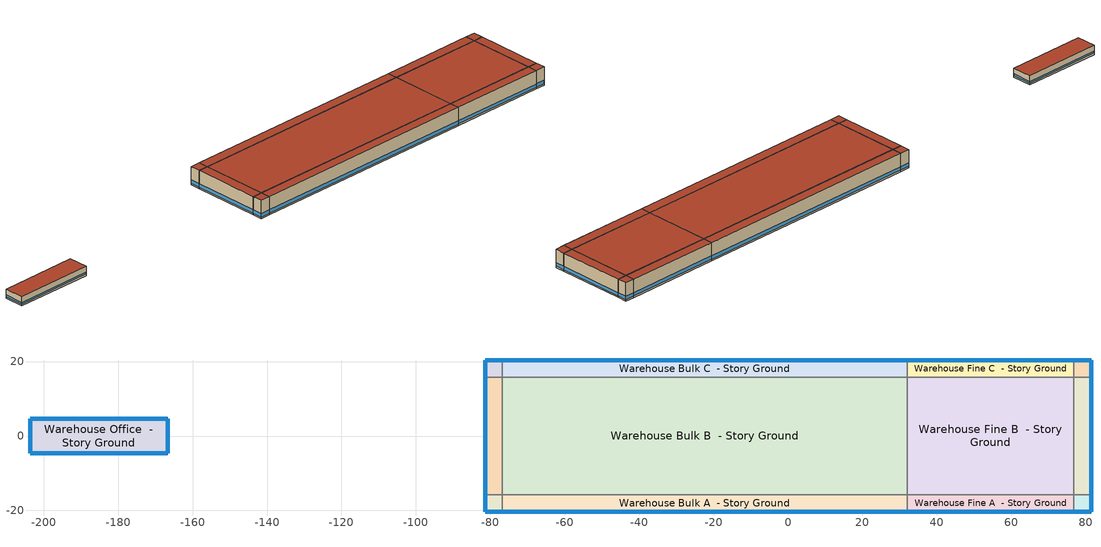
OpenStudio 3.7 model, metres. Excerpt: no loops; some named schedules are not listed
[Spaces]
Warehouse Bulk A end_a - Story Ground
 floor ground (Foundation F 126 Perim 914 Area 209): -81.4,-20.35 -81.4,-15.78 -76.83,-15.78 -76.83,-20.35 z0
 wall outside: -81.4,-15.78 -81.4,-20.35 -76.83,-20.35 z0:8.53
 wall to Warehouse Bulk B end_a - Story Ground: -76.83,-15.78 -81.4,-15.78 z0:8.53
 wall to Warehouse Bulk A  - Story Ground: -76.83,-20.35 -76.83,-15.78 z0:8.53
 window (Window U-0.75 SHGC 0.48): -81.4,-15.8 -81.4,-20.33 / -81.38,-20.35 -76.86,-20.35 z0.76:2.32
 roof outside: -76.83,-20.35 -76.83,-15.78 -81.4,-15.78 -81.4,-20.35 z8.53
Warehouse Bulk B end_a - Story Ground
 floor ground (Foundation F 126 Perim 3156 Area 14428): -81.4,-15.78 -81.4,15.78 -76.83,15.78 -76.83,-15.78 z0
 wall outside: -81.4,15.78 -81.4,-15.78 z0:8.53
 wall to Warehouse Bulk C end_a - Story Ground: -76.83,15.78 -81.4,15.78 z0:8.53
 wall to Warehouse Bulk B  - Story Ground: -76.83,-15.78 -76.83,15.78 z0:8.53
 window (Window U-0.75 SHGC 0.48): -81.4,15.75 -81.4,-15.75 z0.76:2.3
 roof outside: -76.83,-15.78 -76.83,15.78 -81.4,15.78 -81.4,-15.78 z8.53
Warehouse Bulk C end_a - Story Ground
 floor ground (Foundation F 126 Perim 914 Area 209): -81.4,15.78 -81.4,20.35 -76.83,20.35 -76.83,15.78 z0
 wall outside: -76.83,20.35 -81.4,20.35 -81.4,15.78 z0:8.53
 wall to Warehouse Bulk C  - Story Ground: -76.83,15.78 -76.83,20.35 z0:8.53
 window (Window U-0.75 SHGC 0.48): -81.4,20.33 -81.4,15.8 / -76.86,20.35 -81.38,20.35 z0.76:2.32
 roof outside: -76.83,15.78 -76.83,20.35 -81.4,20.35 -81.4,15.78 z8.53
Warehouse Bulk A  - Story Ground
 floor ground (Foundation F 126 Perim 10889 Area 49787): -76.83,-20.35 -76.83,-15.78 32.06,-15.78 32.06,-20.35 z0
 wall outside: -76.83,-20.35 32.06,-20.35 z0:8.53
 wall to Warehouse Bulk B  - Story Ground: 32.06,-15.78 -76.83,-15.78 z0:8.53
 wall to Warehouse Fine A  - Story Ground: 32.06,-20.35 32.06,-15.78 z0:8.53
 window (Window U-0.75 SHGC 0.48): -76.8,-20.35 32.04,-20.35 z0.76:2.3
 roof outside: 32.06,-20.35 32.06,-15.78 -76.83,-15.78 -76.83,-20.35 z8.53
Warehouse Bulk B  - Story Ground
 floor ground (Foundation F 126 Perim 0 Area 343639): -76.83,-15.78 -76.83,15.78 32.06,15.78 32.06,-15.78 z0
 wall to Warehouse Bulk C  - Story Ground: 32.06,15.78 -76.83,15.78 z0:8.53
 wall to Warehouse Fine B  - Story Ground: 32.06,-15.78 32.06,15.78 z0:8.53
 roof outside: 32.06,-15.78 32.06,15.78 -76.83,15.78 -76.83,-15.78 z8.53
Warehouse Bulk C  - Story Ground
 floor ground (Foundation F 126 Perim 10889 Area 49787): -76.83,15.78 -76.83,20.35 32.06,20.35 32.06,15.78 z0
 wall outside: 32.06,20.35 -76.83,20.35 z0:8.53
 wall to Warehouse Fine C  - Story Ground: 32.06,15.78 32.06,20.35 z0:8.53
 window (Window U-0.75 SHGC 0.48): 32.04,20.35 -76.8,20.35 z0.76:2.3
 roof outside: 32.06,15.78 32.06,20.35 -76.83,20.35 -76.83,15.78 z8.53
Warehouse Fine A  - Story Ground
 floor ground (Foundation F 126 Perim 4477 Area 20467): 32.06,-20.35 32.06,-15.78 76.83,-15.78 76.83,-20.35 z0
 wall outside: 32.06,-20.35 76.83,-20.35 z0:8.53
 wall to Warehouse Fine B  - Story Ground: 76.83,-15.78 32.06,-15.78 z0:8.53
 wall to Warehouse Fine A end_b - Story Ground: 76.83,-20.35 76.83,-15.78 z0:8.53
 window (Window U-0.75 SHGC 0.48): 32.09,-20.35 76.8,-20.35 z0.76:2.3
 roof outside: 76.83,-20.35 76.83,-15.78 32.06,-15.78 32.06,-20.35 z8.53
Warehouse Fine B  - Story Ground
 floor ground (Foundation F 126 Perim 0 Area 141268): 32.06,-15.78 32.06,15.78 76.83,15.78 76.83,-15.78 z0
 wall to Warehouse Fine C  - Story Ground: 76.83,15.78 32.06,15.78 z0:8.53
 wall to Warehouse Fine B end_b - Story Ground: 76.83,-15.78 76.83,15.78 z0:8.53
 roof outside: 76.83,-15.78 76.83,15.78 32.06,15.78 32.06,-15.78 z8.53
Warehouse Fine C  - Story Ground
 floor ground (Foundation F 126 Perim 4477 Area 20467): 32.06,15.78 32.06,20.35 76.83,20.35 76.83,15.78 z0
 wall outside: 76.83,20.35 32.06,20.35 z0:8.53
 wall to Warehouse Fine C end_b - Story Ground: 76.83,15.78 76.83,20.35 z0:8.53
 window (Window U-0.75 SHGC 0.48): 76.8,20.35 32.09,20.35 z0.76:2.3
 roof outside: 76.83,15.78 76.83,20.35 32.06,20.35 32.06,15.78 z8.53
Warehouse Fine A end_b - Story Ground
 floor ground (Foundation F 126 Perim 914 Area 209): 76.83,-20.35 76.83,-15.78 81.4,-15.78 81.4,-20.35 z0
 wall outside: 76.83,-20.35 81.4,-20.35 81.4,-15.78 z0:8.53
 wall to Warehouse Fine B end_b - Story Ground: 81.4,-15.78 76.83,-15.78 z0:8.53
 window (Window U-0.75 SHGC 0.48): 76.86,-20.35 81.38,-20.35 / 81.4,-20.33 81.4,-15.8 z0.76:2.32
 roof outside: 81.4,-20.35 81.4,-15.78 76.83,-15.78 76.83,-20.35 z8.53
Warehouse Fine B end_b - Story Ground
 floor ground (Foundation F 126 Perim 3156 Area 14428): 76.83,-15.78 76.83,15.78 81.4,15.78 81.4,-15.78 z0
 wall outside: 81.4,-15.78 81.4,15.78 z0:8.53
 wall to Warehouse Fine C end_b - Story Ground: 81.4,15.78 76.83,15.78 z0:8.53
 window (Window U-0.75 SHGC 0.48): 81.4,-15.75 81.4,15.75 z0.76:2.3
 roof outside: 81.4,-15.78 81.4,15.78 76.83,15.78 76.83,-15.78 z8.53
Warehouse Fine C end_b - Story Ground
 floor ground (Foundation F 126 Perim 914 Area 209): 76.83,15.78 76.83,20.35 81.4,20.35 81.4,15.78 z0
 wall outside: 81.4,15.78 81.4,20.35 76.83,20.35 z0:8.53
 window (Window U-0.75 SHGC 0.48): 81.38,20.35 76.86,20.35 / 81.4,15.8 81.4,20.33 z0.76:2.32
 roof outside: 81.4,15.78 81.4,20.35 76.83,20.35 76.83,15.78 z8.53
Warehouse Office  - Story Ground
 floor ground (Foundation F 126 Perim 9239 Area 34142): -203.7,-4.62 -203.7,4.62 -166.75,4.62 -166.75,-4.62 z0
 wall outside: -203.7,4.62 -203.7,-4.62 -166.75,-4.62 -166.75,4.62 -203.7,4.62 z0:4.27
 window (Window U-0.75 SHGC 0.48): -166.75,-4.59 -166.75,4.59 / -166.77,4.62 -203.68,4.62 / -203.68,-4.62 -166.77,-4.62 / -203.7,4.59 -203.7,-4.59 z0.76:1.53
 roof outside: -166.75,-4.62 -166.75,4.62 -203.7,4.62 -203.7,-4.62 z4.27
[Site]
La Crosse Municipal_WI_USA: Latitude {deg}=43.88; Longitude {deg}=-91.25; Time Zone {hr}=-6; Elevation {m}=200; Terrain=City
[Site:WaterMainsTemperature]
Calculation Method=Correlation; Annual Average Outdoor Air Temperature {C}=8.95167; Maximum Difference In Monthly Average Outdoor Air Temperatures {deltaC}=30.96
[SizingPeriod:DesignDay] Daily Dry-Bulb Temperature Range {deltaC}=10.9; Barometric Pressure {Pa}=98945; Wind Speed {m/s}=5.4; Wind Direction {deg}=180; Rain Indicator=No; Snow Indicator=No; Day of Month=21; Month=7; Day Type=SummerDesignDay; Daylight Saving Time Indicator=No; Dry-Bulb Temperature Range Modifier Type=DefaultMultipliers; Solar Model Indicator=ASHRAETau; ASHRAE Clear Sky Optical Depth for Beam Irradiance=0.388; ASHRAE Clear Sky Optical Depth for Diffuse Irradiance=2.278
Name | Maximum Dry-Bulb Temperature {C} | Humidity Condition Type | Wetbulb or DewPoint at Maximum Dry-Bulb {C}
La Crosse Municipal Ann Clg .4% Condns DB=>MWB 1 | 33.2 | Wetbulb | 23.8
La Crosse Municipal Ann Clg .4% Condns WB=>MDB 1 | 31 | Wetbulb | 25.5
La Crosse Municipal Ann Clg 1% Condns DB=>MWB 1 | 31.6 | Wetbulb | 22.9
La Crosse Municipal Ann Clg 2% Condns DP=>MDB 1 | 26.4 | Dewpoint | 21.8
[ClimateZones]
Climate Zone Institution Name 1=ASHRAE; Climate Zone Document Name 1=ANSI/ASHRAE Standard 169; Climate Zone Document Year 1=2006; Climate Zone Value 1=ASHRAE 169-2013-6A
[Building]
ComStock DOE Ref 1980-2004|Warehouse: Default Construction Set=ComStock DOE Ref 1980-2004 - Warehouse - ASHRAE 169-2013-6A; Default Schedule Set=Building Default Schedule Set; Standards Building Type=Warehouse
[Site:GroundTemperature:FCfactorMethod]
January Ground Temperature {C}=7.4; February Ground Temperature {C}=-0; March Ground Temperature {C}=-7.6; April Ground Temperature {C}=-12.6; May Ground Temperature {C}=-7.7; June Ground Temperature {C}=0.3; July Ground Temperature {C}=7; August Ground Temperature {C}=14.2; September Ground Temperature {C}=19.2; October Ground Temperature {C}=20.9; November Ground Temperature {C}=20; December Ground Temperature {C}=15.4
[Construction:FfactorGroundFloor] F-Factor {W/m-K}=1.26344
Name | Area {m2} | PerimeterExposed {m}
Foundation F 126 Perim 914 Area 209 | 20.9032 | 9.144
Foundation F 126 Perim 0 Area 141268 | 1412.68 | 0
Foundation F 126 Perim 3156 Area 14428 | 144.279 | 31.5571
Foundation F 126 Perim 4477 Area 20467 | 204.669 | 44.7657
Foundation F 126 Perim 10889 Area 49787 | 497.866 | 108.895
Foundation F 126 Perim 0 Area 343639 | 3436.39 | 0
Foundation F 126 Perim 9239 Area 34142 | 341.419 | 92.3876
[DefaultConstructionSet]
ComStock DOE Ref 1980-2004 - Warehouse - ASHRAE 169-2013-6A: Default Exterior Surface Constructions=Default Surface Constructions 1; Default Interior Surface Constructions=Default Surface Constructions 2; Default Ground Contact Surface Constructions=Default Surface Constructions 3; Default Exterior SubSurface Constructions=Default Sub Surface Constructions 1; Default Interior SubSurface Constructions=Default Sub Surface Constructions 2; Interior Partition Construction=Typical Interior Partition
[DefaultSurfaceConstructions]
Name | Floor Construction | Wall Construction | Roof Ceiling Construction
Default Surface Constructions 1 | Typical Insulated Exterior Mass Floor | Typical Insulated Steel Framed Exterior Wall R-15.38 | Typical Insulated Metal Building Roof R-22.22
Default Surface Constructions 2 | Typical Interior Floor | Typical Interior Wall | Typical Interior Ceiling
Default Surface Constructions 3 | Typical Insulated Carpeted 6in Slab Floor | Typical Insulated Basement Mass Wall R-12.05
[Construction]
Typical Insulated Exterior Mass Floor: Typical Insulation R-14.08, 4 in. Normalweight Concrete Floor, Typical Carpet Pad
Typical Insulated Metal Building Roof R-22.22: Metal Roof Surface, Typical Insulation R-21.44
Typical Interior Floor: 100mm Normalweight concrete floor, CP02 CARPET PAD
Typical Interior Wall: G01 13mm gypsum board, G01 13mm gypsum board
Typical Interior Ceiling: CP02 CARPET PAD, 100mm Normalweight concrete floor
Typical Insulated Carpeted 6in Slab Floor: 6 in. Normalweight Concrete Floor, Typical Carpet Pad
Typical Insulated Basement Mass Wall R-12.05: Typical Insulation R-10.5, 8 in. Concrete Block Basement Wall
U 0.52 SHGC 0.39 Simple Glazing Window U-0.52 SHGC 0.39: U 0.52 SHGC 0.39 Simple Glazing U-0.52 SHGC 0.39
U 0.52 SHGC 0.39 Simple Glazing Window U-0.52 SHGC 0.39 1: U 0.52 SHGC 0.39 Simple Glazing U-0.52 SHGC 0.39 1
Typical Insulated Metal Door: F08 Metal surface, Typical Insulation R-13.21
Typical Overhead Door: Typical Insulation R-13.21
Typical Interior Window: Clear 3mm
Typical Interior Door; Typical Interior Partition: G05 25mm wood
Typical Insulated Steel Framed Exterior Wall R-15.38: 25mm Stucco, 5/8 in. Gypsum Board, Typical Insulation R-13.21, 5/8 in. Gypsum Board
InteriorFurnishings 1: Std Wood 6inch 1
Window U-0.75 SHGC 0.48: Simple Glazing Double - No LowE - Tinted/Reflective - Aluminum
[Material:NoMass] Roughness=Smooth; Thermal Absorptance=0.9; Solar Absorptance=0.7
Name | Thermal Resistance {m2-K/W} | Visible Absorptance
Typical Insulation R-14.08 | 2.48029 | 0.7
Typical Carpet Pad; CP02 CARPET PAD | 0.21648 | 0.8
Typical Insulation R-21.44 | 3.77618 | 0.7
Typical Insulation R-10.5 | 1.84881 | 0.7
Typical Insulation R-13.21 | 2.32567 | 0.7
[Material] Thermal Absorptance=0.9
Name | Roughness | Thickness {m} | Conductivity {W/m-K} | Density {kg/m3} | Specific Heat {J/kg-K} | Solar Absorptance | Visible Absorptance
4 in. Normalweight Concrete Floor | MediumRough | 0.1016 | 2.31 | 2322 | 832 | 0.7 | 0.7
Metal Roof Surface; F08 Metal surface | Smooth | 0.0008 | 45.28 | 7824 | 500 | 0.7 | 0.7
100mm Normalweight concrete floor | MediumRough | 0.1016 | 2.31045 | 2322 | 832.557 | 0.7 | 0.7
G01 13mm gypsum board | Smooth | 0.0127 | 0.160031 | 800.001 | 1090.73 | 0.7 | 0.5
6 in. Normalweight Concrete Floor | MediumRough | 0.1524 | 2.31 | 2322 | 832 | 0.7 | 0.7
8 in. Concrete Block Basement Wall | MediumRough | 0.2032 | 1.326 | 1842 | 912 | 0.7 | 0.7
G05 25mm wood | MediumSmooth | 0.0254 | 0.15 | 608 | 1630 | 0.5 | 0.5
25mm Stucco | Smooth | 0.0254 | 0.72 | 1856 | 840 | 0.7 | 0.7
5/8 in. Gypsum Board | MediumSmooth | 0.0159 | 0.16 | 800 | 1090 | 0.7 | 0.7
Std Wood 6inch 1 | MediumSmooth | 0.15 | 0.12 | 540 | 1210 | 0.7 | 0.7
[DefaultSubSurfaceConstructions]
Name | Fixed Window Construction | Operable Window Construction | Door Construction | Overhead Door Construction | Tubular Daylight Dome Construction | Tubular Daylight Diffuser Construction
Default Sub Surface Constructions 1 | U 0.52 SHGC 0.39 Simple Glazing Window U-0.52 SHGC 0.39 | U 0.52 SHGC 0.39 Simple Glazing Window U-0.52 SHGC 0.39 1 | Typical Insulated Metal Door | Typical Overhead Door | Typical Interior Window | Typical Interior Window
Default Sub Surface Constructions 2 | Typical Interior Window | Typical Interior Window | Typical Interior Door
[WindowMaterial:SimpleGlazingSystem]
Name | U-Factor {W/m2-K} | Solar Heat Gain Coefficient | Visible Transmittance
U 0.52 SHGC 0.39 Simple Glazing U-0.52 SHGC 0.39; U 0.52 SHGC 0.39 Simple Glazing U-0.52 SHGC 0.39 1 | 2.9527 | 0.39 | 0.31
Simple Glazing Double - No LowE - Tinted/Reflective - Aluminum | 4.25302 | 0.484 | 0.411
[WindowMaterial:Glazing]
Clear 3mm: Optical Data Type=SpectralAverage; Thickness {m}=0.003; Solar Transmittance at Normal Incidence=0.837; Front Side Solar Reflectance at Normal Incidence=0.075; Back Side Solar Reflectance at Normal Incidence=0.075; Visible Transmittance at Normal Incidence=0.898; Front Side Visible Reflectance at Normal Incidence=0.081; Back Side Visible Reflectance at Normal Incidence=0.081; Infrared Transmittance at Normal Incidence=0; Front Side Infrared Hemispherical Emissivity=0.84; Back Side Infrared Hemispherical Emissivity=0.84; Conductivity {W/m-K}=0.9; Dirt Correction Factor for Solar and Visible Transmittance=1; Solar Diffusing=No
[SpaceType] Standards Building Type=Warehouse
Name | Default Schedule Set | Design Specification Outdoor Air Object | Standards Space Type
Warehouse Office - ComStock DOE Ref 1980-2004 | Warehouse Office Schedule Set | Warehouse Office Ventilation | Office
Warehouse Fine - ComStock DOE Ref 1980-2004 | Warehouse Fine Schedule Set | Warehouse Fine Ventilation | Fine
Warehouse Bulk - ComStock DOE Ref 1980-2004 | Warehouse Bulk Schedule Set | Warehouse Bulk Ventilation | Bulk
[BuildingStory]
Story Ground: Nominal Z Coordinate {m}=0; Nominal Floor to Floor Height {m}=8.5344
[Space] Building Story=Story Ground
Name | Space Type | Thermal Zone
Warehouse Bulk A end_a - Story Ground | Warehouse Bulk - ComStock DOE Ref 1980-2004 | Zone Warehouse Bulk A end_a - Story Ground
Warehouse Bulk B end_a - Story Ground | Warehouse Bulk - ComStock DOE Ref 1980-2004 | Zone Warehouse Bulk B end_a - Story Ground
Warehouse Bulk C end_a - Story Ground | Warehouse Bulk - ComStock DOE Ref 1980-2004 | Zone Warehouse Bulk C end_a - Story Ground
Warehouse Bulk A  - Story Ground | Warehouse Bulk - ComStock DOE Ref 1980-2004 | Zone Warehouse Bulk A  - Story Ground
Warehouse Bulk B  - Story Ground | Warehouse Bulk - ComStock DOE Ref 1980-2004 | Zone Warehouse Bulk B  - Story Ground
Warehouse Bulk C  - Story Ground | Warehouse Bulk - ComStock DOE Ref 1980-2004 | Zone Warehouse Bulk C  - Story Ground
Warehouse Fine A  - Story Ground | Warehouse Fine - ComStock DOE Ref 1980-2004 | Zone Warehouse Fine A  - Story Ground
Warehouse Fine B  - Story Ground | Warehouse Fine - ComStock DOE Ref 1980-2004 | Zone Warehouse Fine B  - Story Ground
Warehouse Fine C  - Story Ground | Warehouse Fine - ComStock DOE Ref 1980-2004 | Zone Warehouse Fine C  - Story Ground
Warehouse Fine A end_b - Story Ground | Warehouse Fine - ComStock DOE Ref 1980-2004 | Zone Warehouse Fine A end_b - Story Ground
Warehouse Fine B end_b - Story Ground | Warehouse Fine - ComStock DOE Ref 1980-2004 | Zone Warehouse Fine B end_b - Story Ground
Warehouse Fine C end_b - Story Ground | Warehouse Fine - ComStock DOE Ref 1980-2004 | Zone Warehouse Fine C end_b - Story Ground
Warehouse Office  - Story Ground | Warehouse Office - ComStock DOE Ref 1980-2004 | Zone Warehouse Office  - Story Ground
[ThermalZone] Multiplier=1; Use Ideal Air Loads=No
Name | Thermostat
Zone Warehouse Bulk A end_a - Story Ground | Warehouse Bulk - ComStock DOE Ref 1980-2004 Thermostat 1
Zone Warehouse Bulk B end_a - Story Ground | Warehouse Bulk - ComStock DOE Ref 1980-2004 Thermostat 3
Zone Warehouse Bulk C end_a - Story Ground | Warehouse Bulk - ComStock DOE Ref 1980-2004 Thermostat 5
Zone Warehouse Bulk A  - Story Ground | Warehouse Bulk - ComStock DOE Ref 1980-2004 Thermostat
Zone Warehouse Bulk B  - Story Ground | Warehouse Bulk - ComStock DOE Ref 1980-2004 Thermostat 2
Zone Warehouse Bulk C  - Story Ground | Warehouse Bulk - ComStock DOE Ref 1980-2004 Thermostat 4
Zone Warehouse Fine A  - Story Ground | Warehouse Fine - ComStock DOE Ref 1980-2004 Thermostat
Zone Warehouse Fine B  - Story Ground | Warehouse Fine - ComStock DOE Ref 1980-2004 Thermostat 2
Zone Warehouse Fine C  - Story Ground | Warehouse Fine - ComStock DOE Ref 1980-2004 Thermostat 4
Zone Warehouse Fine A end_b - Story Ground | Warehouse Fine - ComStock DOE Ref 1980-2004 Thermostat 1
Zone Warehouse Fine B end_b - Story Ground | Warehouse Fine - ComStock DOE Ref 1980-2004 Thermostat 3
Zone Warehouse Fine C end_b - Story Ground | Warehouse Fine - ComStock DOE Ref 1980-2004 Thermostat 5
Zone Warehouse Office  - Story Ground | Warehouse Office - ComStock DOE Ref 1980-2004 Thermostat
[Lights:Definition] Design Level Calculation Method=Watts/Area; Fraction Visible=0.2; Return Air Fraction=0
Name | Watts per Space Floor Area {W/m2} | Fraction Radiant
Warehouse Bulk - ComStock DOE Ref 1980-2004 General Lights Definition | 6.79891 | 0.465
Warehouse Fine - ComStock DOE Ref 1980-2004 General Lights Definition | 14.0011 | 0.465
Warehouse Office - ComStock DOE Ref 1980-2004 General Lights Definition | 8.57624 | 0.31
[ElectricEquipment:Definition] Design Level Calculation Method=Watts/Area; Fraction Latent=0; Fraction Radiant=0.5; Fraction Lost=0
Name | Watts per Space Floor Area {W/m2}
Warehouse Bulk Elec Equip Definition | 8.8185
Warehouse Office Elec Equip Definition | 27.8263
[ElectricEquipment]
Name | Electric Equipment Definition | Space or SpaceType
Warehouse Bulk Elec Equip | Warehouse Bulk Elec Equip Definition | Warehouse Bulk - ComStock DOE Ref 1980-2004
Warehouse Office Elec Equip | Warehouse Office Elec Equip Definition | Warehouse Office - ComStock DOE Ref 1980-2004
[DesignSpecification:OutdoorAir] Outdoor Air Method=Sum
Name | Outdoor Air Flow per Floor Area {m3/s-m2} | Outdoor Air Flow per Person {m3/s-person}
Warehouse Bulk Ventilation; Warehouse Fine Ventilation | 0.000254
Warehouse Office Ventilation |  | 0.00943895
[DefaultScheduleSet]
Name | Number of People Schedule | People Activity Level Schedule | Lighting Schedule | Electric Equipment Schedule | Infiltration Schedule | Hours of Operation Schedule
Warehouse Bulk Schedule Set; Warehouse Fine Schedule Set | Warehouse Bldg Occ | Warehouse Activity | Warehouse BLDG_LIGHT_STORAGE_SCH | Warehouse Bldg Equip | Always On
Warehouse Office Schedule Set | Warehouse Bldg Occ | Warehouse Activity | Warehouse BLDG_LIGHT_OFFICE_SCH | Warehouse Office_Plug_SCH | Always On
Building Default Schedule Set |  |  |  |  |  | Building Hours of Operation NonResidential
[People:Definition]
Warehouse Office People Definition: Number of People Calculation Method=People/Area; People per Space Floor Area {person/m2}=0.0210973; Fraction Radiant=0.3
[People]
Warehouse Office People: People Definition=Warehouse Office People Definition; Space or SpaceType=Warehouse Office - ComStock DOE Ref 1980-2004; Work Efficiency Schedule=Work Efficiency Schedule; Clothing Insulation Schedule=Clothing Schedule; Air Velocity Schedule=Air Velocity Schedule; Multiplier=1
[Exterior:Lights:Definition]
Name | Design Level {W}
Parking Areas and Drives Def (W/ft^2) | 0.0414577
Building Facades Def (W/ft^2) | 0.2
Main Entries Def (W/ft) | 30
Other Doors Def (W/ft) | 20
[Exterior:Lights] Schedule=Always On Discrete; Control Option=AstronomicalClock
Name | Exterior Lights Definition | Multiplier
Parking Areas and Drives | Parking Areas and Drives Def (W/ft^2) | 30375
Building Facades | Building Facades Def (W/ft^2) | 41633
Main Entries | Main Entries Def (W/ft) | 60
Other Doors | Other Doors Def (W/ft) | 60
[ThermostatSetpoint:DualSetpoint]
Name | Heating Setpoint Temperature Schedule | Cooling Setpoint Temperature Schedule
Warehouse Bulk - ComStock DOE Ref 1980-2004 Thermostat; Warehouse Bulk - ComStock DOE Ref 1980-2004 Thermostat 1; Warehouse Bulk - ComStock DOE Ref 1980-2004 Thermostat 2; Warehouse Bulk - ComStock DOE Ref 1980-2004 Thermostat 3; Warehouse Bulk - ComStock DOE Ref 1980-2004 Thermostat 4; Warehouse Bulk - ComStock DOE Ref 1980-2004 Thermostat 5 | Warehouse HtgSetp BulkStorage | Warehouse ClgSetp BulkStorage
Warehouse Fine - ComStock DOE Ref 1980-2004 Thermostat; Warehouse Fine - ComStock DOE Ref 1980-2004 Thermostat 1; Warehouse Fine - ComStock DOE Ref 1980-2004 Thermostat 2; Warehouse Fine - ComStock DOE Ref 1980-2004 Thermostat 3; Warehouse Fine - ComStock DOE Ref 1980-2004 Thermostat 4; Warehouse Fine - ComStock DOE Ref 1980-2004 Thermostat 5 | Warehouse HtgSetp FineStorage | Warehouse ClgSetp FineStorage
Warehouse Office - ComStock DOE Ref 1980-2004 Thermostat | Warehouse HtgSetp | Warehouse Cooling Setpoint
[InternalMass:Definition]
Internal Mass Definition 2: Construction=InteriorFurnishings 1; Design Level Calculation Method=SurfaceArea/Area; Surface Area per Space Floor Area=2
[InternalMass] Internal Mass Definition=Internal Mass Definition 2; Multiplier=1
Name | Space or SpaceType
Warehouse Fine A end_b - Story Ground Mass | Warehouse Fine A end_b - Story Ground
Warehouse Fine B  - Story Ground Mass | Warehouse Fine B  - Story Ground
Warehouse Fine B end_b - Story Ground Mass | Warehouse Fine B end_b - Story Ground
Warehouse Fine A  - Story Ground Mass | Warehouse Fine A  - Story Ground
Warehouse Fine C end_b - Story Ground Mass | Warehouse Fine C end_b - Story Ground
Warehouse Office  - Story Ground Mass | Warehouse Office  - Story Ground
Warehouse Fine C  - Story Ground Mass | Warehouse Fine C  - Story Ground
[Lights] Fraction Replaceable=1
Name | Lights Definition | Space or SpaceType
Warehouse Bulk - ComStock DOE Ref 1980-2004 General Lighting | Warehouse Bulk - ComStock DOE Ref 1980-2004 General Lights Definition | Warehouse Bulk - ComStock DOE Ref 1980-2004
Warehouse Fine - ComStock DOE Ref 1980-2004 General Lighting | Warehouse Fine - ComStock DOE Ref 1980-2004 General Lights Definition | Warehouse Fine - ComStock DOE Ref 1980-2004
Warehouse Office - ComStock DOE Ref 1980-2004 General Lighting | Warehouse Office - ComStock DOE Ref 1980-2004 General Lights Definition | Warehouse Office - ComStock DOE Ref 1980-2004
[SpaceInfiltration:DesignFlowRate] Design Flow Rate Calculation Method=Flow/ExteriorArea; Flow per Exterior Surface Area {m3/s-m2}=0.00144649; Velocity Term Coefficient=0
Name | Space or SpaceType | Schedule | Constant Term Coefficient | Temperature Term Coefficient | Velocity Squared Term Coefficient
Warehouse Fine A end_b - Story Ground HVAC On Infiltration | Warehouse Fine A end_b - Story Ground | Infiltration HVAC On Schedule | 0.0017 | 0.0048 | 0.0225
Warehouse Fine A end_b - Story Ground HVAC Off Infiltration | Warehouse Fine A end_b - Story Ground | Infiltration HVAC Off Schedule | 0 | 0.0081 | 0.028
Warehouse Fine B  - Story Ground HVAC On Infiltration | Warehouse Fine B  - Story Ground | Infiltration HVAC On Schedule | 0.0017 | 0.0048 | 0.0225
Warehouse Fine B  - Story Ground HVAC Off Infiltration | Warehouse Fine B  - Story Ground | Infiltration HVAC Off Schedule | 0 | 0.0081 | 0.028
Warehouse Fine B end_b - Story Ground HVAC On Infiltration | Warehouse Fine B end_b - Story Ground | Infiltration HVAC On Schedule | 0.0017 | 0.0048 | 0.0225
Warehouse Fine B end_b - Story Ground HVAC Off Infiltration | Warehouse Fine B end_b - Story Ground | Infiltration HVAC Off Schedule | 0 | 0.0081 | 0.028
Warehouse Fine A  - Story Ground HVAC On Infiltration | Warehouse Fine A  - Story Ground | Infiltration HVAC On Schedule | 0.0017 | 0.0048 | 0.0225
Warehouse Fine A  - Story Ground HVAC Off Infiltration | Warehouse Fine A  - Story Ground | Infiltration HVAC Off Schedule | 0 | 0.0081 | 0.028
Warehouse Fine C end_b - Story Ground HVAC On Infiltration | Warehouse Fine C end_b - Story Ground | Infiltration HVAC On Schedule | 0.0017 | 0.0048 | 0.0225
Warehouse Fine C end_b - Story Ground HVAC Off Infiltration | Warehouse Fine C end_b - Story Ground | Infiltration HVAC Off Schedule | 0 | 0.0081 | 0.028
Warehouse Bulk C  - Story Ground HVAC On Infiltration | Warehouse Bulk C  - Story Ground | Infiltration HVAC On Schedule | 0.0017 | 0.0048 | 0.0225
Warehouse Bulk C  - Story Ground HVAC Off Infiltration | Warehouse Bulk C  - Story Ground | Infiltration HVAC Off Schedule | 0 | 0.0081 | 0.028
Warehouse Bulk B  - Story Ground HVAC On Infiltration | Warehouse Bulk B  - Story Ground | Infiltration HVAC On Schedule | 0.0017 | 0.0048 | 0.0225
Warehouse Bulk B  - Story Ground HVAC Off Infiltration | Warehouse Bulk B  - Story Ground | Infiltration HVAC Off Schedule | 0 | 0.0081 | 0.028
Warehouse Bulk A  - Story Ground HVAC On Infiltration | Warehouse Bulk A  - Story Ground | Infiltration HVAC On Schedule | 0.0017 | 0.0048 | 0.0225
Warehouse Bulk A  - Story Ground HVAC Off Infiltration | Warehouse Bulk A  - Story Ground | Infiltration HVAC Off Schedule | 0 | 0.0081 | 0.028
Warehouse Bulk C end_a - Story Ground HVAC On Infiltration | Warehouse Bulk C end_a - Story Ground | Infiltration HVAC On Schedule | 0.0017 | 0.0048 | 0.0225
Warehouse Bulk C end_a - Story Ground HVAC Off Infiltration | Warehouse Bulk C end_a - Story Ground | Infiltration HVAC Off Schedule | 0 | 0.0081 | 0.028
Warehouse Office  - Story Ground HVAC On Infiltration | Warehouse Office  - Story Ground | Infiltration HVAC On Schedule | 0.0017 | 0.0048 | 0.0225
Warehouse Office  - Story Ground HVAC Off Infiltration | Warehouse Office  - Story Ground | Infiltration HVAC Off Schedule | 0 | 0.0081 | 0.028
Warehouse Bulk B end_a - Story Ground HVAC On Infiltration | Warehouse Bulk B end_a - Story Ground | Infiltration HVAC On Schedule | 0.0017 | 0.0048 | 0.0225
Warehouse Bulk B end_a - Story Ground HVAC Off Infiltration | Warehouse Bulk B end_a - Story Ground | Infiltration HVAC Off Schedule | 0 | 0.0081 | 0.028
Warehouse Fine C  - Story Ground HVAC On Infiltration | Warehouse Fine C  - Story Ground | Infiltration HVAC On Schedule | 0.0017 | 0.0048 | 0.0225
Warehouse Fine C  - Story Ground HVAC Off Infiltration | Warehouse Fine C  - Story Ground | Infiltration HVAC Off Schedule | 0 | 0.0081 | 0.028
Warehouse Bulk A end_a - Story Ground HVAC On Infiltration | Warehouse Bulk A end_a - Story Ground | Infiltration HVAC On Schedule | 0.0017 | 0.0048 | 0.0225
Warehouse Bulk A end_a - Story Ground HVAC Off Infiltration | Warehouse Bulk A end_a - Story Ground | Infiltration HVAC Off Schedule | 0 | 0.0081 | 0.028
[Schedule:Ruleset]
Name | Default Day Schedule | Summer Design Day Schedule | Winter Design Day Schedule
Warehouse Bldg Occ | Warehouse Bldg Occ Default | Warehouse Bldg Occ Summer Design Day | Warehouse Bldg Occ Winter Design Day
Warehouse Activity | Warehouse Activity Default | Warehouse Activity Summer Design Day | Warehouse Activity Winter Design Day
Warehouse BLDG_LIGHT_STORAGE_SCH | Warehouse BLDG_LIGHT_STORAGE_SCH Default | Warehouse BLDG_LIGHT_STORAGE_SCH Summer Design Day | Warehouse BLDG_LIGHT_STORAGE_SCH Winter Design Day
Warehouse Bldg Equip | Warehouse Bldg Equip Default | Warehouse Bldg Equip Summer Design Day | Warehouse Bldg Equip Winter Design Day
Always On | Always On Default
Clothing Schedule | Clothing Schedule Default Winter Clothes
Air Velocity Schedule | Air Velocity Schedule Default
Work Efficiency Schedule | Work Efficiency Schedule Default
Warehouse BLDG_LIGHT_OFFICE_SCH | Warehouse BLDG_LIGHT_OFFICE_SCH Default | Warehouse BLDG_LIGHT_OFFICE_SCH Summer Design Day | Warehouse BLDG_LIGHT_OFFICE_SCH Winter Design Day
Warehouse Office_Plug_SCH | Warehouse Office_Plug_SCH Default | Warehouse Office_Plug_SCH Summer Design Day | Warehouse Office_Plug_SCH Winter Design Day
Warehouse HtgSetp BulkStorage | Warehouse HtgSetp BulkStorage Default | Warehouse HtgSetp BulkStorage Summer Design Day | Warehouse HtgSetp BulkStorage Winter Design Day
Warehouse ClgSetp BulkStorage | Warehouse ClgSetp BulkStorage Default | Warehouse ClgSetp BulkStorage Summer Design Day | Warehouse ClgSetp BulkStorage Winter Design Day
Warehouse HtgSetp FineStorage | Warehouse HtgSetp FineStorage Default | Warehouse HtgSetp FineStorage Summer Design Day | Warehouse HtgSetp FineStorage Winter Design Day
Warehouse ClgSetp FineStorage | Warehouse ClgSetp FineStorage Default | Warehouse ClgSetp FineStorage Summer Design Day | Warehouse ClgSetp FineStorage Winter Design Day
Warehouse HtgSetp | Warehouse HtgSetp Default | Warehouse HtgSetp Summer Design Day | Warehouse HtgSetp Winter Design Day
Warehouse Cooling Setpoint | Warehouse Cooling Setpoint Default | Warehouse Cooling Setpoint Summer Design Day
Building Hours of Operation NonResidential | Building Hours of Operation NonResidential Default | Building Hours of Operation NonResidential Summer Design Day | Building Hours of Operation NonResidential Winter Design Day
Infiltration HVAC On Schedule | Zone Warehouse Fine B  - Story Ground PSZ-AC Occ Sch Default 2 | Zone Warehouse Fine B  - Story Ground PSZ-AC Occ Sch Summer Design Day 2 | Zone Warehouse Fine B  - Story Ground PSZ-AC Occ Sch Winter Design Day 2
Infiltration HVAC Off Schedule | Infiltration HVAC Off Schedule Default Day Schedule | Infiltration HVAC Off Schedule Summer Design Day Schedule 1 | Infiltration HVAC Off Schedule Winter Design Day Schedule 1
[Schedule:Day]
Warehouse Bldg Occ Default: Yes, 5, 45, 0, 6, 0, 0.0375, 6, 15, 0.075, 6, 30, 0.1125, 6, 45, 0.15, 7, 0, 0.2875, 7, 15, 0.425, 7, 30, 0.5625, 7, 45, 0.7, 8, 0, 0.75, 8, 15, 0.8, 8, 30, 0.85, 8, 45, 0.9, 11, 37, 0.9, 11, 52, 0.8, 12, 7, 0.7, 12, 22, 0.6, 12, 37, 0.5, 12, 52, 0.5875, 13, 7, 0.675, 13, 22, 0.7625, 13, 37, 0.85, 16, 30, 0.85, 16, 45, 0.6875, 17, 0, 0.525, 17, 15, 0.3625, 17, 30, 0.2, 17, 45, 0.15, 18, 0, 0.1, 18, 15, 0.05, 18, 30, 0, 24, 0, 0
Warehouse Bldg Occ Summer Design Day; Warehouse BLDG_LIGHT_STORAGE_SCH Summer Design Day; Building Hours of Operation NonResidential Winter Design Day; Building Hours of Operation NonResidential Summer Design Day; Zone Warehouse Fine B  - Story Ground PSZ-AC Occ Sch Summer Design Day 2; Zone Warehouse Fine B  - Story Ground PSZ-AC Occ Sch Winter Design Day 2; Infiltration HVAC Off Schedule Default Day Schedule: 24, 0, 1
Warehouse Bldg Occ Winter Design Day; Warehouse BLDG_LIGHT_STORAGE_SCH Winter Design Day; Zone Warehouse Fine B  - Story Ground PSZ-AC Occ Sch Default 2; Infiltration HVAC Off Schedule Summer Design Day Schedule 1; Infiltration HVAC Off Schedule Winter Design Day Schedule 1: 24, 0, 0
Warehouse Activity Default: Yes, 24, 0, 120
Warehouse Activity Winter Design Day; Warehouse Activity Summer Design Day: 24, 0, 120
Warehouse BLDG_LIGHT_STORAGE_SCH Default: Yes, 10, 30, 0.1, 24, 0, 0.1
Warehouse HtgSetp BulkStorage Default: Yes, 24, 0, 7.2
Warehouse HtgSetp BulkStorage Winter Design Day; Warehouse HtgSetp BulkStorage Summer Design Day: 24, 0, 7.2
Warehouse ClgSetp BulkStorage Default: Yes, 24, 0, 50
Warehouse ClgSetp BulkStorage Winter Design Day; Warehouse ClgSetp BulkStorage Summer Design Day: 24, 0, 50
Warehouse HtgSetp FineStorage Default: Yes, 24, 0, 15.56
Warehouse HtgSetp FineStorage Winter Design Day; Warehouse HtgSetp FineStorage Summer Design Day: 24, 0, 15.56
Warehouse ClgSetp FineStorage Default: Yes, 24, 0, 26.7
Warehouse ClgSetp FineStorage Winter Design Day; Warehouse ClgSetp FineStorage Summer Design Day: 24, 0, 26.7
Warehouse HtgSetp Default: Yes, 5, 15, 16.6556, 19, 0, 21.1, 24, 0, 16.6556
Warehouse HtgSetp Winter Design Day; Warehouse HtgSetp Summer Design Day: 6, 0, 15.6, 7, 0, 17.8, 8, 0, 20, 18, 0, 21, 24, 0, 15.6
Warehouse Cooling Setpoint Default: Yes, 10, 30, 29, 24, 0, 29
Warehouse Cooling Setpoint Summer Design Day: 6, 0, 30, 17, 0, 24, 24, 0, 30
Building Hours of Operation NonResidential Default: 7, 15, 0, 17, 0, 1, 24, 0, 0
[Schedule:Rule]
Name | Schedule Ruleset | Rule Order | Day Schedule | Apply Sunday | Apply Saturday | Date Specification Type | Start Month | Start Day | End Month | End Day | Apply Monday | Apply Tuesday | Apply Wednesday | Apply Thursday | Apply Friday | Specific Month 1 | Specific Day 1 | Specific Month 2 | Specific Day 2 | Specific Month 3 | Specific Day 3 | Specific Month 4 | Specific Day 4 | Specific Month 5 | Specific Day 5 | Specific Month 6 | Specific Day 6 | Specific Month 7 | Specific Day 7 | Specific Month 8 | Specific Day 8 | Specific Month 9 | Specific Day 9 | Specific Month 10 | Specific Day 10 | Specific Month 11 | Specific Day 11 | Specific Month 12 | Specific Day 12 | Specific Month 13 | Specific Day 13 | Specific Month 14 | Specific Day 14 | Specific Month 15 | Specific Day 15 | Specific Month 16 | Specific Day 16 | Specific Month 17 | Specific Day 17 | Specific Month 18 | Specific Day 18 | Specific Month 19 | Specific Day 19 | Specific Month 20 | Specific Day 20 | Specific Month 21 | Specific Day 21 | Specific Month 22 | Specific Day 22 | Specific Month 23 | Specific Day 23 | Specific Month 24 | Specific Day 24 | Specific Month 25 | Specific Day 25 | Specific Month 26 | Specific Day 26 | Specific Month 27 | Specific Day 27 | Specific Month 28 | Specific Day 28 | Specific Month 29 | Specific Day 29 | Specific Month 30 | Specific Day 30 | Specific Month 31 | Specific Day 31 | Specific Month 32 | Specific Day 32 | Specific Month 33 | Specific Day 33 | Specific Month 34 | Specific Day 34 | Specific Month 35 | Specific Day 35 | Specific Month 36 | Specific Day 36 | Specific Month 37 | Specific Day 37 | Specific Month 38 | Specific Day 38 | Specific Month 39 | Specific Day 39 | Specific Month 40 | Specific Day 40 | Specific Month 41 | Specific Day 41 | Specific Month 42 | Specific Day 42 | Specific Month 43 | Specific Day 43 | Specific Month 44 | Specific Day 44 | Specific Month 45 | Specific Day 45 | Specific Month 46 | Specific Day 46 | Specific Month 47 | Specific Day 47 | Specific Month 48 | Specific Day 48 | Specific Month 49 | Specific Day 49 | Specific Month 50 | Specific Day 50 | Specific Month 51 | Specific Day 51 | Specific Month 52 | Specific Day 52 | Specific Month 53 | Specific Day 53 | Specific Month 54 | Specific Day 54 | Specific Month 55 | Specific Day 55 | Specific Month 56 | Specific Day 56 | Specific Month 57 | Specific Day 57 | Specific Month 58 | Specific Day 58 | Specific Month 59 | Specific Day 59 | Specific Month 60 | Specific Day 60 | Specific Month 61 | Specific Day 61 | Specific Month 62 | Specific Day 62 | Specific Month 63 | Specific Day 63 | Specific Month 64 | Specific Day 64 | Specific Month 65 | Specific Day 65 | Specific Month 66 | Specific Day 66 | Specific Month 67 | Specific Day 67 | Specific Month 68 | Specific Day 68 | Specific Month 69 | Specific Day 69 | Specific Month 70 | Specific Day 70 | Specific Month 71 | Specific Day 71 | Specific Month 72 | Specific Day 72 | Specific Month 73 | Specific Day 73 | Specific Month 74 | Specific Day 74 | Specific Month 75 | Specific Day 75 | Specific Month 76 | Specific Day 76 | Specific Month 77 | Specific Day 77 | Specific Month 78 | Specific Day 78 | Specific Month 79 | Specific Day 79 | Specific Month 80 | Specific Day 80 | Specific Month 81 | Specific Day 81 | Specific Month 82 | Specific Day 82 | Specific Month 83 | Specific Day 83 | Specific Month 84 | Specific Day 84 | Specific Month 85 | Specific Day 85 | Specific Month 86 | Specific Day 86 | Specific Month 87 | Specific Day 87 | Specific Month 88 | Specific Day 88 | Specific Month 89 | Specific Day 89 | Specific Month 90 | Specific Day 90 | Specific Month 91 | Specific Day 91 | Specific Month 92 | Specific Day 92 | Specific Month 93 | Specific Day 93 | Specific Month 94 | Specific Day 94 | Specific Month 95 | Specific Day 95 | Specific Month 96 | Specific Day 96 | Specific Month 97 | Specific Day 97 | Specific Month 98 | Specific Day 98 | Specific Month 99 | Specific Day 99 | Specific Month 100 | Specific Day 100 | Specific Month 101 | Specific Day 101 | Specific Month 102 | Specific Day 102 | Specific Month 103 | Specific Day 103 | Specific Month 104 | Specific Day 104
Schedule Rule 1 | Warehouse Bldg Occ | 0 | Warehouse Bldg Occ WntrDsn|Wknd Day | Yes | Yes | DateRange | 1 | 1 | 12 | 31
Schedule Rule 8 | Warehouse HtgSetp | 1 | Warehouse HtgSetp Sat Day |  | Yes | DateRange | 1 | 1 | 12 | 31
Schedule Rule 9 | Warehouse HtgSetp | 0 | Warehouse HtgSetp Sun Day | Yes |  | DateRange | 1 | 1 | 12 | 31
Schedule Rule 10 | Warehouse Cooling Setpoint | 1 | Warehouse Cooling Setpoint Sat Day |  | Yes | DateRange | 1 | 1 | 12 | 31
Schedule Rule 11 | Warehouse Cooling Setpoint | 0 | Warehouse Cooling Setpoint Wkdy|SmrDsn Day |  |  | DateRange | 1 | 1 | 12 | 31 | Yes | Yes | Yes | Yes | Yes
Building Hours of Operation NonResidential Sunday Rule | Building Hours of Operation NonResidential | 0 | Building Hours of Operation NonResidential Sunday | Yes | Yes | DateRange | 1 | 1 | 12 | 31
autogen Warehouse Activity 0 | Warehouse Activity | 0 | autogen Warehouse Activity 0_day_sch | Yes | Yes | SpecificDates |  |  |  |  | Yes | Yes | Yes | Yes | Yes | 1 | 6 | 1 | 7 | 1 | 13 | 1 | 14 | 1 | 20 | 1 | 21 | 1 | 27 | 1 | 28 | 2 | 3 | 2 | 4 | 2 | 10 | 2 | 11 | 2 | 17 | 2 | 18 | 2 | 24 | 2 | 25 | 3 | 3 | 3 | 4 | 3 | 10 | 3 | 11 | 3 | 17 | 3 | 18 | 3 | 24 | 3 | 25 | 3 | 31 | 4 | 1 | 4 | 7 | 4 | 8 | 4 | 14 | 4 | 15 | 4 | 21 | 4 | 22 | 4 | 28 | 4 | 29 | 5 | 5 | 5 | 6 | 5 | 12 | 5 | 13 | 5 | 19 | 5 | 20 | 5 | 26 | 5 | 27 | 6 | 2 | 6 | 3 | 6 | 9 | 6 | 10 | 6 | 16 | 6 | 17 | 6 | 23 | 6 | 24 | 6 | 30 | 7 | 1 | 7 | 7 | 7 | 8 | 7 | 14 | 7 | 15 | 7 | 21 | 7 | 22 | 7 | 28 | 7 | 29 | 8 | 4 | 8 | 5 | 8 | 11 | 8 | 12 | 8 | 18 | 8 | 19 | 8 | 25 | 8 | 26 | 9 | 1 | 9 | 2 | 9 | 8 | 9 | 9 | 9 | 15 | 9 | 16 | 9 | 22 | 9 | 23 | 9 | 29 | 9 | 30 | 10 | 6 | 10 | 7 | 10 | 13 | 10 | 14 | 10 | 20 | 10 | 21 | 10 | 27 | 10 | 28 | 11 | 3 | 11 | 4 | 11 | 10 | 11 | 11 | 11 | 17 | 11 | 18 | 11 | 24 | 11 | 25 | 12 | 1 | 12 | 2 | 12 | 8 | 12 | 9 | 12 | 15 | 12 | 16 | 12 | 22 | 12 | 23 | 12 | 29 | 12 | 30
autogen Warehouse ClgSetp BulkStorage 0 | Warehouse ClgSetp BulkStorage | 0 | autogen Warehouse ClgSetp BulkStorage 0_day_sch | Yes | Yes | SpecificDates |  |  |  |  | Yes | Yes | Yes | Yes | Yes | 1 | 6 | 1 | 7 | 1 | 13 | 1 | 14 | 1 | 20 | 1 | 21 | 1 | 27 | 1 | 28 | 2 | 3 | 2 | 4 | 2 | 10 | 2 | 11 | 2 | 17 | 2 | 18 | 2 | 24 | 2 | 25 | 3 | 3 | 3 | 4 | 3 | 10 | 3 | 11 | 3 | 17 | 3 | 18 | 3 | 24 | 3 | 25 | 3 | 31 | 4 | 1 | 4 | 7 | 4 | 8 | 4 | 14 | 4 | 15 | 4 | 21 | 4 | 22 | 4 | 28 | 4 | 29 | 5 | 5 | 5 | 6 | 5 | 12 | 5 | 13 | 5 | 19 | 5 | 20 | 5 | 26 | 5 | 27 | 6 | 2 | 6 | 3 | 6 | 9 | 6 | 10 | 6 | 16 | 6 | 17 | 6 | 23 | 6 | 24 | 6 | 30 | 7 | 1 | 7 | 7 | 7 | 8 | 7 | 14 | 7 | 15 | 7 | 21 | 7 | 22 | 7 | 28 | 7 | 29 | 8 | 4 | 8 | 5 | 8 | 11 | 8 | 12 | 8 | 18 | 8 | 19 | 8 | 25 | 8 | 26 | 9 | 1 | 9 | 2 | 9 | 8 | 9 | 9 | 9 | 15 | 9 | 16 | 9 | 22 | 9 | 23 | 9 | 29 | 9 | 30 | 10 | 6 | 10 | 7 | 10 | 13 | 10 | 14 | 10 | 20 | 10 | 21 | 10 | 27 | 10 | 28 | 11 | 3 | 11 | 4 | 11 | 10 | 11 | 11 | 11 | 17 | 11 | 18 | 11 | 24 | 11 | 25 | 12 | 1 | 12 | 2 | 12 | 8 | 12 | 9 | 12 | 15 | 12 | 16 | 12 | 22 | 12 | 23 | 12 | 29 | 12 | 30
autogen Warehouse ClgSetp FineStorage 0 | Warehouse ClgSetp FineStorage | 0 | autogen Warehouse ClgSetp FineStorage 0_day_sch | Yes | Yes | SpecificDates |  |  |  |  | Yes | Yes | Yes | Yes | Yes | 1 | 6 | 1 | 7 | 1 | 13 | 1 | 14 | 1 | 20 | 1 | 21 | 1 | 27 | 1 | 28 | 2 | 3 | 2 | 4 | 2 | 10 | 2 | 11 | 2 | 17 | 2 | 18 | 2 | 24 | 2 | 25 | 3 | 3 | 3 | 4 | 3 | 10 | 3 | 11 | 3 | 17 | 3 | 18 | 3 | 24 | 3 | 25 | 3 | 31 | 4 | 1 | 4 | 7 | 4 | 8 | 4 | 14 | 4 | 15 | 4 | 21 | 4 | 22 | 4 | 28 | 4 | 29 | 5 | 5 | 5 | 6 | 5 | 12 | 5 | 13 | 5 | 19 | 5 | 20 | 5 | 26 | 5 | 27 | 6 | 2 | 6 | 3 | 6 | 9 | 6 | 10 | 6 | 16 | 6 | 17 | 6 | 23 | 6 | 24 | 6 | 30 | 7 | 1 | 7 | 7 | 7 | 8 | 7 | 14 | 7 | 15 | 7 | 21 | 7 | 22 | 7 | 28 | 7 | 29 | 8 | 4 | 8 | 5 | 8 | 11 | 8 | 12 | 8 | 18 | 8 | 19 | 8 | 25 | 8 | 26 | 9 | 1 | 9 | 2 | 9 | 8 | 9 | 9 | 9 | 15 | 9 | 16 | 9 | 22 | 9 | 23 | 9 | 29 | 9 | 30 | 10 | 6 | 10 | 7 | 10 | 13 | 10 | 14 | 10 | 20 | 10 | 21 | 10 | 27 | 10 | 28 | 11 | 3 | 11 | 4 | 11 | 10 | 11 | 11 | 11 | 17 | 11 | 18 | 11 | 24 | 11 | 25 | 12 | 1 | 12 | 2 | 12 | 8 | 12 | 9 | 12 | 15 | 12 | 16 | 12 | 22 | 12 | 23 | 12 | 29 | 12 | 30
autogen Warehouse HtgSetp BulkStorage 0 | Warehouse HtgSetp BulkStorage | 0 | autogen Warehouse HtgSetp BulkStorage 0_day_sch | Yes | Yes | SpecificDates |  |  |  |  | Yes | Yes | Yes | Yes | Yes | 1 | 6 | 1 | 7 | 1 | 13 | 1 | 14 | 1 | 20 | 1 | 21 | 1 | 27 | 1 | 28 | 2 | 3 | 2 | 4 | 2 | 10 | 2 | 11 | 2 | 17 | 2 | 18 | 2 | 24 | 2 | 25 | 3 | 3 | 3 | 4 | 3 | 10 | 3 | 11 | 3 | 17 | 3 | 18 | 3 | 24 | 3 | 25 | 3 | 31 | 4 | 1 | 4 | 7 | 4 | 8 | 4 | 14 | 4 | 15 | 4 | 21 | 4 | 22 | 4 | 28 | 4 | 29 | 5 | 5 | 5 | 6 | 5 | 12 | 5 | 13 | 5 | 19 | 5 | 20 | 5 | 26 | 5 | 27 | 6 | 2 | 6 | 3 | 6 | 9 | 6 | 10 | 6 | 16 | 6 | 17 | 6 | 23 | 6 | 24 | 6 | 30 | 7 | 1 | 7 | 7 | 7 | 8 | 7 | 14 | 7 | 15 | 7 | 21 | 7 | 22 | 7 | 28 | 7 | 29 | 8 | 4 | 8 | 5 | 8 | 11 | 8 | 12 | 8 | 18 | 8 | 19 | 8 | 25 | 8 | 26 | 9 | 1 | 9 | 2 | 9 | 8 | 9 | 9 | 9 | 15 | 9 | 16 | 9 | 22 | 9 | 23 | 9 | 29 | 9 | 30 | 10 | 6 | 10 | 7 | 10 | 13 | 10 | 14 | 10 | 20 | 10 | 21 | 10 | 27 | 10 | 28 | 11 | 3 | 11 | 4 | 11 | 10 | 11 | 11 | 11 | 17 | 11 | 18 | 11 | 24 | 11 | 25 | 12 | 1 | 12 | 2 | 12 | 8 | 12 | 9 | 12 | 15 | 12 | 16 | 12 | 22 | 12 | 23 | 12 | 29 | 12 | 30
autogen Warehouse HtgSetp FineStorage 0 | Warehouse HtgSetp FineStorage | 0 | autogen Warehouse HtgSetp FineStorage 0_day_sch | Yes | Yes | SpecificDates |  |  |  |  | Yes | Yes | Yes | Yes | Yes | 1 | 6 | 1 | 7 | 1 | 13 | 1 | 14 | 1 | 20 | 1 | 21 | 1 | 27 | 1 | 28 | 2 | 3 | 2 | 4 | 2 | 10 | 2 | 11 | 2 | 17 | 2 | 18 | 2 | 24 | 2 | 25 | 3 | 3 | 3 | 4 | 3 | 10 | 3 | 11 | 3 | 17 | 3 | 18 | 3 | 24 | 3 | 25 | 3 | 31 | 4 | 1 | 4 | 7 | 4 | 8 | 4 | 14 | 4 | 15 | 4 | 21 | 4 | 22 | 4 | 28 | 4 | 29 | 5 | 5 | 5 | 6 | 5 | 12 | 5 | 13 | 5 | 19 | 5 | 20 | 5 | 26 | 5 | 27 | 6 | 2 | 6 | 3 | 6 | 9 | 6 | 10 | 6 | 16 | 6 | 17 | 6 | 23 | 6 | 24 | 6 | 30 | 7 | 1 | 7 | 7 | 7 | 8 | 7 | 14 | 7 | 15 | 7 | 21 | 7 | 22 | 7 | 28 | 7 | 29 | 8 | 4 | 8 | 5 | 8 | 11 | 8 | 12 | 8 | 18 | 8 | 19 | 8 | 25 | 8 | 26 | 9 | 1 | 9 | 2 | 9 | 8 | 9 | 9 | 9 | 15 | 9 | 16 | 9 | 22 | 9 | 23 | 9 | 29 | 9 | 30 | 10 | 6 | 10 | 7 | 10 | 13 | 10 | 14 | 10 | 20 | 10 | 21 | 10 | 27 | 10 | 28 | 11 | 3 | 11 | 4 | 11 | 10 | 11 | 11 | 11 | 17 | 11 | 18 | 11 | 24 | 11 | 25 | 12 | 1 | 12 | 2 | 12 | 8 | 12 | 9 | 12 | 15 | 12 | 16 | 12 | 22 | 12 | 23 | 12 | 29 | 12 | 30
[Schedule:Constant]
Always On Discrete: Value=1
